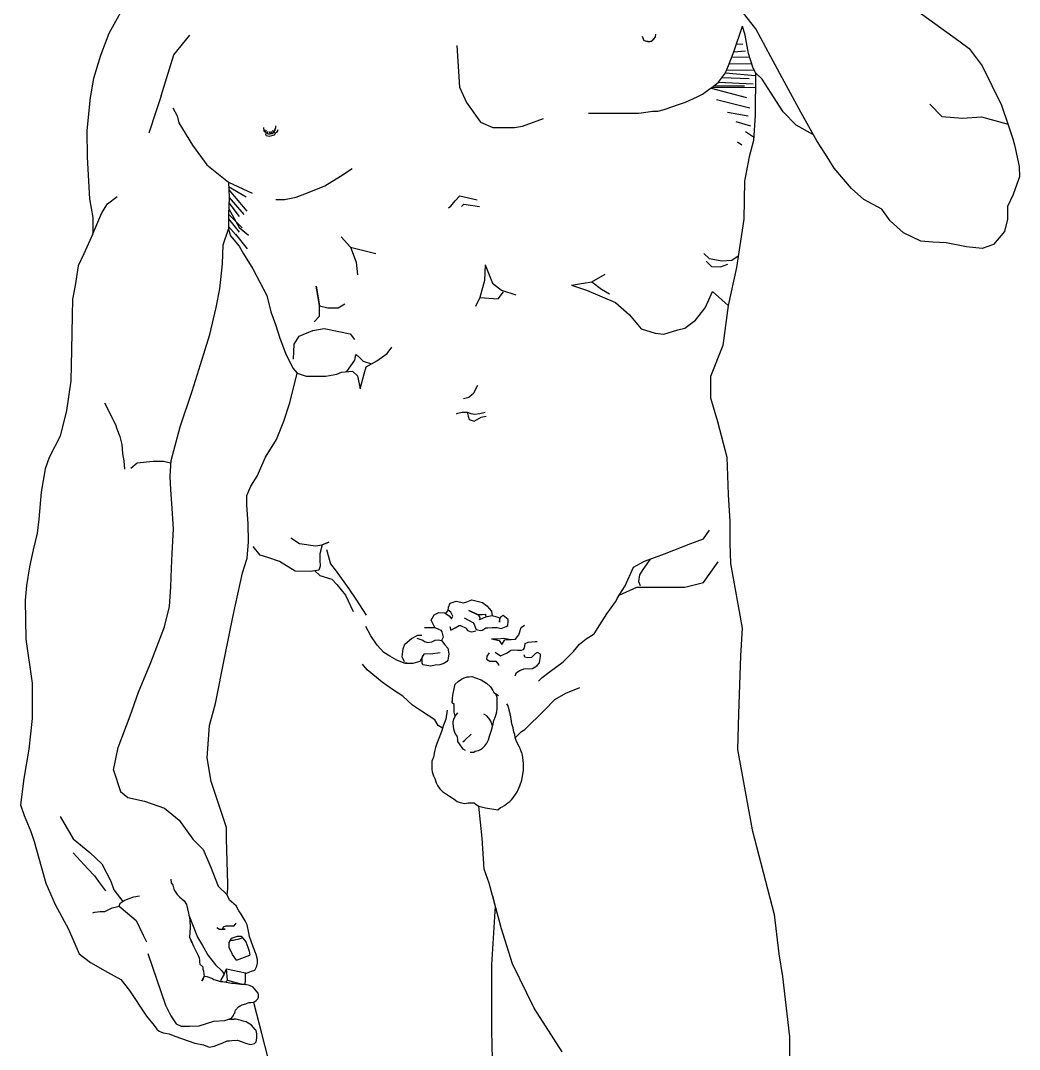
# Model space of a CAD drawing. Header units: millimetres. Extents: x -0.64 to 1.75, y 0 to 5.17.
# Drawn here: x -0.644 to 1.126, y 2.184 to 4.007 of the extents above; entities that cross this region are included whole.
import ezdxf

# ---------------------------------------------------------------- set-up
doc = ezdxf.new("R2010")
doc.units = ezdxf.units.MM
doc.layers.add('ceco.net 319', color=7, linetype='Continuous')

msp = doc.modelspace()

# ---------------------------------------------------------------- linework, layer by layer
at = {"layer": 'ceco.net 319'}
for p, q in [((0.6583, 3.9138), (0.6577, 3.8389)), ((0.6577, 3.8389), (0.6549, 3.7944)), ((0.6549, 3.7944), (0.6474, 3.765)), ((0.6474, 3.765), (0.6392, 3.7219)), ((0.6392, 3.7219), (0.6381, 3.6545)), ((0.6381, 3.6545), (0.6248, 3.5694)), ((0.6248, 3.5694), (0.6099, 3.5016)), ((0.6099, 3.5016), (0.6004, 3.4312)), ((0.6004, 3.4312), (0.5787, 3.3761)), ((0.5787, 3.3761), (0.5787, 3.3383)), ((0.5787, 3.3383), (0.5913, 3.2963)), ((0.5913, 3.2963), (0.6079, 3.2332)), ((0.6079, 3.2332), (0.61, 3.1669)), ((0.61, 3.1669), (0.6131, 3.1193)), ((0.6131, 3.1193), (0.6131, 3.081)), ((0.5664, 3.0887), (0.5772, 3.1038)), ((-0.1649, 3.0903), (-0.1495, 3.08)), ((-0.0973, 3.0826), (-0.1092, 3.0775)), ((-0.1092, 3.0775), (-0.0973, 3.0826)), ((0.5438, 3.0801), (0.5664, 3.0887)), ((0.6131, 3.081), (0.6141, 3.0447)), ((-0.2189, 3.0595), (-0.2317, 3.0749)), ((-0.1495, 3.08), (-0.1212, 3.0758)), ((-0.1212, 3.0758), (-0.1092, 3.0775)), ((-0.1092, 3.0775), (-0.1135, 3.0621)), ((-0.1015, 3.0698), (-0.0947, 3.0441)), ((0.4976, 3.0619), (0.5438, 3.0801)), ((-0.2052, 3.0552), (-0.2189, 3.0595)), ((-0.1846, 3.0484), (-0.2052, 3.0552)), ((-0.1572, 3.0313), (-0.1846, 3.0484)), ((-0.1135, 3.0621), (-0.1135, 3.0509)), ((-0.1135, 3.0509), (-0.1127, 3.0398)), ((-0.0947, 3.0441), (-0.0844, 3.0313)), ((0.4427, 3.0382), (0.4621, 3.049)), ((0.472, 3.0526), (0.4592, 3.0339)), ((0.4621, 3.049), (0.4976, 3.0619)), ((0.5664, 3.0113), (0.5923, 3.0479)), ((0.6141, 3.0447), (0.6352, 2.9302)), ((-0.1298, 3.0304), (-0.1572, 3.0313)), ((-0.1152, 3.033), (-0.1298, 3.0304)), ((-0.1225, 3.0317), (-0.1135, 3.0236)), ((-0.1127, 3.0398), (-0.1152, 3.033)), ((-0.0844, 3.0313), (-0.0621, 2.9996)), ((0.4277, 3.0049), (0.4427, 3.0382)), ((0.4592, 3.0339), (0.4532, 3.0249)), ((-0.1135, 3.0236), (-0.0921, 3.0167)), ((-0.0921, 3.0167), (-0.0835, 3.0073)), ((0.4532, 3.0249), (0.451, 3.0131)), ((0.451, 3.0131), (0.4544, 3.0055)), ((0.5331, 3.0027), (0.5664, 3.0113)), ((-0.0835, 3.0073), (-0.0681, 2.9885)), ((-0.0621, 2.9996), (-0.0493, 2.9816)), ((0.4169, 2.9888), (0.4277, 3.0049)), ((0.4169, 2.9888), (0.4481, 3.0027)), ((0.4481, 3.0027), (0.4933, 3.0027)), ((0.4933, 3.0027), (0.5331, 3.0027)), ((-0.0681, 2.9885), (-0.0544, 2.9594)), ((-0.0493, 2.9816), (-0.0313, 2.9534)), ((0.1146, 2.9672), (0.1177, 2.9744)), ((0.1177, 2.9744), (0.128, 2.9779)), ((0.128, 2.9779), (0.1366, 2.9762)), ((0.1366, 2.9762), (0.1414, 2.9748)), ((0.1414, 2.9748), (0.1469, 2.9768)), ((0.1469, 2.9768), (0.1559, 2.9803)), ((0.1559, 2.9803), (0.1748, 2.9758)), ((0.1748, 2.9758), (0.1827, 2.97)), ((0.3954, 2.9554), (0.4104, 2.9769)), ((0.4104, 2.9769), (0.4169, 2.9888)), ((0.4137, 2.9828), (0.4169, 2.9888)), ((0.0839, 2.9442), (0.0891, 2.9538)), ((0.0891, 2.9538), (0.0974, 2.9579)), ((0.0974, 2.9579), (0.1104, 2.9572)), ((0.1077, 2.9574), (0.1159, 2.9521)), ((0.1104, 2.9572), (0.1139, 2.9617)), ((0.1139, 2.9617), (0.1146, 2.9672)), ((0.1187, 2.9583), (0.114, 2.9619)), ((0.1225, 2.9514), (0.1187, 2.9583)), ((0.1507, 2.9617), (0.1654, 2.9546)), ((0.1627, 2.9562), (0.1507, 2.9617)), ((0.1682, 2.953), (0.1627, 2.9562)), ((0.1654, 2.9546), (0.1743, 2.9546)), ((0.171, 2.9481), (0.1682, 2.953)), ((0.1743, 2.9546), (0.1802, 2.955)), ((0.1802, 2.955), (0.181, 2.9499)), ((0.1827, 2.97), (0.1906, 2.96)), ((0.1906, 2.96), (0.1919, 2.9518)), ((0.3825, 2.9361), (0.3954, 2.9554)), ((0.0906, 2.9315), (0.0839, 2.9442)), ((0.1159, 2.9521), (0.1201, 2.9466)), ((0.1201, 2.9466), (0.1225, 2.9514)), ((0.1262, 2.9308), (0.1338, 2.9351)), ((0.1338, 2.9351), (0.1361, 2.9351)), ((0.1361, 2.9351), (0.1458, 2.9303)), ((0.1426, 2.9483), (0.1578, 2.9404)), ((0.1578, 2.9404), (0.1603, 2.937)), ((0.1603, 2.937), (0.1619, 2.9317)), ((0.1698, 2.9449), (0.171, 2.9481)), ((0.1761, 2.9477), (0.1698, 2.9449)), ((0.1799, 2.9497), (0.1761, 2.9477)), ((0.1919, 2.9518), (0.1799, 2.9497)), ((0.2006, 2.9497), (0.1919, 2.9518)), ((0.2053, 2.9481), (0.2006, 2.9497)), ((0.2047, 2.9406), (0.2053, 2.9481)), ((0.2053, 2.9481), (0.2047, 2.9429)), ((0.2047, 2.9429), (0.2047, 2.9406)), ((0.2075, 2.9504), (0.2053, 2.9481)), ((0.2114, 2.9526), (0.2075, 2.9504)), ((0.2205, 2.9453), (0.2114, 2.9526)), ((0.2165, 2.9329), (0.2195, 2.9347)), ((0.2195, 2.9347), (0.2205, 2.9422)), ((0.2205, 2.9422), (0.2205, 2.9453)), ((0.2434, 2.9312), (0.2491, 2.9352)), ((0.3728, 2.92), (0.3825, 2.9361)), ((-0.0229, 2.9164), (-0.0318, 2.9332)), ((-0.0115, 2.9), (-0.0229, 2.9164)), ((0.049, 2.9121), (0.0601, 2.9178)), ((0.0601, 2.9178), (0.0672, 2.9178)), ((0.0723, 2.9315), (0.0794, 2.9315)), ((0.0794, 2.9315), (0.0906, 2.9315)), ((0.0906, 2.9315), (0.1008, 2.9268)), ((0.1008, 2.9268), (0.1027, 2.9235)), ((0.1027, 2.9235), (0.1052, 2.9142)), ((0.1168, 2.9333), (0.1189, 2.9268)), ((0.1189, 2.9268), (0.1262, 2.9308)), ((0.1458, 2.9303), (0.1484, 2.9259)), ((0.1484, 2.9259), (0.1548, 2.9239)), ((0.1548, 2.9239), (0.1583, 2.9243)), ((0.1583, 2.9243), (0.1629, 2.9255)), ((0.1619, 2.9317), (0.1635, 2.9277)), ((0.1635, 2.9277), (0.1712, 2.9258)), ((0.1712, 2.9258), (0.1745, 2.9264)), ((0.1745, 2.9264), (0.1771, 2.9283)), ((0.1771, 2.9283), (0.181, 2.9309)), ((0.181, 2.9309), (0.1842, 2.9309)), ((0.1842, 2.9309), (0.1921, 2.9311)), ((0.1921, 2.9311), (0.201, 2.9311)), ((0.201, 2.9311), (0.2079, 2.9297)), ((0.2079, 2.9297), (0.2165, 2.9329)), ((0.2334, 2.9107), (0.2394, 2.9184)), ((0.2394, 2.9184), (0.2434, 2.9312)), ((0.3588, 2.9114), (0.3728, 2.92)), ((0.6352, 2.9302), (0.632, 2.8812)), ((0.0001, 2.8873), (-0.0115, 2.9)), ((0.0342, 2.8937), (0.0372, 2.9016)), ((0.0372, 2.9016), (0.049, 2.9121)), ((0.0588, 2.9124), (0.0694, 2.9089)), ((0.0694, 2.9089), (0.072, 2.9068)), ((0.072, 2.9068), (0.0773, 2.9048)), ((0.0773, 2.9048), (0.0852, 2.9057)), ((0.0852, 2.9057), (0.0908, 2.9089)), ((0.0908, 2.9089), (0.0964, 2.9092)), ((0.0964, 2.9092), (0.1023, 2.9086)), ((0.1052, 2.9142), (0.1023, 2.9086)), ((0.1023, 2.9086), (0.1084, 2.9007)), ((0.1084, 2.9007), (0.1134, 2.8948)), ((0.1909, 2.9112), (0.2015, 2.9115)), ((0.1909, 2.9112), (0.2046, 2.9081)), ((0.2015, 2.9115), (0.2126, 2.9124)), ((0.2046, 2.9081), (0.2089, 2.9015)), ((0.2089, 2.9015), (0.2146, 2.9092)), ((0.2126, 2.9124), (0.2257, 2.9101)), ((0.2146, 2.9092), (0.2257, 2.9101)), ((0.2257, 2.9101), (0.2334, 2.9107)), ((0.2499, 2.898), (0.2507, 2.903)), ((0.2507, 2.903), (0.2557, 2.9053)), ((0.2557, 2.9053), (0.2683, 2.9068)), ((0.2683, 2.9068), (0.2715, 2.9065)), ((0.3362, 2.8888), (0.347, 2.9017)), ((0.347, 2.9017), (0.3588, 2.9114)), ((0.0109, 2.8808), (0.0001, 2.8873)), ((0.0228, 2.8735), (0.0109, 2.8808)), ((0.0323, 2.8792), (0.0342, 2.8937)), ((0.0642, 2.8718), (0.0719, 2.8854)), ((0.0681, 2.8786), (0.07, 2.8821)), ((0.0719, 2.8854), (0.083, 2.8846)), ((0.083, 2.8846), (0.1, 2.8871)), ((0.1134, 2.8948), (0.1155, 2.8845)), ((0.1155, 2.8845), (0.1143, 2.8769)), ((0.1825, 2.8805), (0.1821, 2.8752)), ((0.1867, 2.8862), (0.1825, 2.8805)), ((0.1972, 2.8874), (0.2067, 2.8809)), ((0.2067, 2.8809), (0.2175, 2.8857)), ((0.2175, 2.8857), (0.222, 2.8887)), ((0.222, 2.8887), (0.2253, 2.891)), ((0.2253, 2.891), (0.2303, 2.892)), ((0.2303, 2.892), (0.2371, 2.891)), ((0.2371, 2.891), (0.2431, 2.891)), ((0.2431, 2.891), (0.2477, 2.8922)), ((0.2477, 2.8922), (0.2489, 2.8942)), ((0.2496, 2.8787), (0.2486, 2.883)), ((0.2489, 2.8942), (0.2499, 2.898)), ((0.2686, 2.8852), (0.2617, 2.8784)), ((0.2726, 2.8871), (0.2686, 2.8852)), ((0.2776, 2.8843), (0.2726, 2.8871)), ((0.2767, 2.8728), (0.2776, 2.8802)), ((0.2776, 2.8802), (0.2776, 2.8843)), ((0.3179, 2.8705), (0.3362, 2.8888)), ((0.632, 2.8812), (0.6287, 2.7783)), ((-0.0293, 2.8564), (-0.0375, 2.8661)), ((0.0358, 2.8684), (0.0228, 2.8735)), ((0.0369, 2.8708), (0.0323, 2.8792)), ((0.0409, 2.8684), (0.0358, 2.8684)), ((0.0387, 2.8684), (0.0523, 2.8684)), ((0.0523, 2.8684), (0.0642, 2.8718)), ((0.0682, 2.8725), (0.0681, 2.8786)), ((0.0682, 2.8684), (0.0682, 2.8725)), ((0.0694, 2.8652), (0.0682, 2.8684)), ((0.0835, 2.8629), (0.0694, 2.8652)), ((0.0908, 2.8646), (0.0835, 2.8629)), ((0.0993, 2.8652), (0.0908, 2.8646)), ((0.1029, 2.8664), (0.0993, 2.8652)), ((0.1073, 2.8681), (0.1029, 2.8664)), ((0.1117, 2.8711), (0.1073, 2.8681)), ((0.1134, 2.8737), (0.1117, 2.8711)), ((0.1143, 2.8769), (0.1134, 2.8737)), ((0.1821, 2.8752), (0.1877, 2.8717)), ((0.1877, 2.8717), (0.1983, 2.8715)), ((0.1983, 2.8715), (0.2035, 2.8657)), ((0.2035, 2.8657), (0.2035, 2.864)), ((0.2549, 2.8777), (0.2496, 2.8787)), ((0.2617, 2.8784), (0.2549, 2.8777)), ((0.2636, 2.8585), (0.2692, 2.8622)), ((0.2692, 2.8622), (0.272, 2.8641)), ((0.272, 2.8641), (0.2757, 2.869)), ((0.2757, 2.869), (0.2767, 2.8728)), ((0.2932, 2.8522), (0.3179, 2.8705)), ((-0.003, 2.8343), (-0.0293, 2.8564)), ((0.1425, 2.8423), (0.1476, 2.8437)), ((0.1476, 2.8437), (0.1513, 2.844)), ((0.1513, 2.844), (0.1557, 2.8443)), ((0.1557, 2.8443), (0.1625, 2.8423)), ((0.2328, 2.846), (0.2352, 2.8516)), ((0.2352, 2.8516), (0.2408, 2.8553)), ((0.2408, 2.8553), (0.2483, 2.8581)), ((0.2483, 2.8581), (0.2636, 2.8585)), ((0.2803, 2.8426), (0.2932, 2.8522)), ((0.0171, 2.8205), (-0.003, 2.8343)), ((0.1222, 2.8116), (0.1253, 2.8258)), ((0.1253, 2.8258), (0.1264, 2.8312)), ((0.1264, 2.8312), (0.1317, 2.8359)), ((0.1317, 2.8359), (0.1378, 2.8399)), ((0.1378, 2.8399), (0.1425, 2.8423)), ((0.1625, 2.8423), (0.1723, 2.8386)), ((0.1723, 2.8386), (0.1773, 2.8356)), ((0.1773, 2.8356), (0.1821, 2.8325)), ((0.1821, 2.8325), (0.1888, 2.8264)), ((0.1888, 2.8264), (0.1929, 2.82)), ((0.2738, 2.8361), (0.2803, 2.8426)), ((0.0337, 2.8095), (0.0171, 2.8205)), ((0.0509, 2.7936), (0.0337, 2.8095)), ((0.1219, 2.8055), (0.1222, 2.8116)), ((0.1929, 2.82), (0.1952, 2.816)), ((0.1952, 2.816), (0.203, 2.8106)), ((0.2007, 2.8075), (0.1993, 2.8119)), ((0.2007, 2.8015), (0.2007, 2.8075)), ((0.3029, 2.8037), (0.3227, 2.8152)), ((0.3227, 2.8152), (0.3471, 2.8248)), ((0.0668, 2.7832), (0.0509, 2.7936)), ((0.1212, 2.7981), (0.1219, 2.8055)), ((0.1212, 2.7981), (0.1216, 2.8018)), ((0.1245, 2.7948), (0.1212, 2.7981)), ((0.1249, 2.7853), (0.1245, 2.7948)), ((0.2007, 2.7977), (0.2007, 2.8015)), ((0.2007, 2.7883), (0.2007, 2.7977)), ((0.2206, 2.7926), (0.2178, 2.7962)), ((0.2212, 2.7899), (0.2206, 2.7926)), ((0.2246, 2.7763), (0.2212, 2.7899)), ((0.2844, 2.7845), (0.3029, 2.8037)), ((0.0904, 2.768), (0.0668, 2.7832)), ((0.1123, 2.7848), (0.11, 2.7691)), ((0.1241, 2.7691), (0.1264, 2.7744)), ((0.1249, 2.7816), (0.1249, 2.7853)), ((0.1264, 2.7744), (0.1249, 2.7816)), ((0.1264, 2.7744), (0.131, 2.78)), ((0.1828, 2.7748), (0.1775, 2.7778)), ((0.1881, 2.7682), (0.1828, 2.7748)), ((0.1952, 2.7667), (0.1976, 2.7734)), ((0.1976, 2.7734), (0.2, 2.7822)), ((0.2, 2.7822), (0.2007, 2.7883)), ((0.2255, 2.7695), (0.2246, 2.7763)), ((0.2498, 2.7507), (0.2844, 2.7845)), ((0.6287, 2.7783), (0.6269, 2.7153)), ((0.0966, 2.7576), (0.0904, 2.768)), ((0.1039, 2.7527), (0.0966, 2.7576)), ((0.1055, 2.7584), (0.1022, 2.7471)), ((0.11, 2.7691), (0.1055, 2.7584)), ((0.123, 2.7649), (0.1241, 2.7691)), ((0.123, 2.7615), (0.123, 2.7649)), ((0.1238, 2.7513), (0.123, 2.7615)), ((0.1894, 2.7653), (0.1881, 2.7682)), ((0.1927, 2.7573), (0.1894, 2.7653)), ((0.1909, 2.7494), (0.1936, 2.7609)), ((0.1936, 2.7609), (0.1952, 2.7667)), ((0.2267, 2.7608), (0.2255, 2.7695)), ((0.2292, 2.7533), (0.2267, 2.7608)), ((0.2306, 2.7461), (0.2292, 2.7533)), ((0.0977, 2.7347), (0.0937, 2.7257)), ((0.1022, 2.7471), (0.0977, 2.7347)), ((0.1264, 2.7433), (0.1238, 2.7513)), ((0.1291, 2.7399), (0.1264, 2.7433)), ((0.1306, 2.7365), (0.1291, 2.7399)), ((0.1313, 2.7327), (0.1306, 2.7365)), ((0.1438, 2.7316), (0.1548, 2.7422)), ((0.1854, 2.7326), (0.1871, 2.739)), ((0.1871, 2.739), (0.1909, 2.7494)), ((0.2319, 2.7416), (0.2306, 2.7461)), ((0.233, 2.7359), (0.2319, 2.7416)), ((0.233, 2.7359), (0.2441, 2.7468)), ((0.2355, 2.7284), (0.233, 2.7359)), ((0.2441, 2.7468), (0.2498, 2.7507)), ((0.0915, 2.719), (0.0898, 2.7117)), ((0.0937, 2.7257), (0.0915, 2.719)), ((0.1311, 2.7291), (0.1313, 2.7327)), ((0.134, 2.7252), (0.1311, 2.7291)), ((0.1408, 2.7157), (0.134, 2.7252)), ((0.1401, 2.7289), (0.1438, 2.7316)), ((0.1716, 2.715), (0.175, 2.7174)), ((0.175, 2.7174), (0.179, 2.7214)), ((0.179, 2.7214), (0.1827, 2.7265)), ((0.1827, 2.7265), (0.1854, 2.7326)), ((0.2401, 2.7208), (0.2355, 2.7284)), ((0.2417, 2.7169), (0.2401, 2.7208)), ((0.2435, 2.7119), (0.2417, 2.7169)), ((0.0878, 2.7019), (0.0853, 2.6945)), ((0.0898, 2.7117), (0.0878, 2.7019)), ((0.1446, 2.7134), (0.1408, 2.7157)), ((0.153, 2.7103), (0.1594, 2.7103)), ((0.1594, 2.7103), (0.1621, 2.712)), ((0.1621, 2.712), (0.1675, 2.7133)), ((0.1675, 2.7133), (0.1716, 2.715)), ((0.2444, 2.7096), (0.2435, 2.7119)), ((0.2458, 2.705), (0.2444, 2.7096)), ((0.2465, 2.7011), (0.2458, 2.705)), ((0.2478, 2.6906), (0.2465, 2.7011)), ((0.6269, 2.7153), (0.6529, 2.5731)), ((0.0853, 2.6945), (0.0853, 2.6886)), ((0.0853, 2.6886), (0.0853, 2.6846)), ((0.0853, 2.6846), (0.0853, 2.6806)), ((0.0853, 2.6806), (0.0858, 2.6757)), ((0.2478, 2.678), (0.2478, 2.6906)), ((0.0858, 2.6757), (0.0883, 2.6687)), ((0.0883, 2.6687), (0.0903, 2.6638)), ((0.0903, 2.6638), (0.0928, 2.6564)), ((0.2445, 2.661), (0.2478, 2.678)), ((0.0928, 2.6564), (0.0952, 2.6514)), ((0.0952, 2.6514), (0.0992, 2.6455)), ((0.0992, 2.6455), (0.1042, 2.641)), ((0.2375, 2.6425), (0.241, 2.651)), ((0.241, 2.651), (0.2424, 2.6546)), ((0.2424, 2.6546), (0.2433, 2.6576)), ((0.2433, 2.6576), (0.2445, 2.661)), ((0.1042, 2.641), (0.1091, 2.6375)), ((0.1091, 2.6375), (0.1165, 2.6326)), ((0.1165, 2.6326), (0.1249, 2.627)), ((0.1249, 2.627), (0.1299, 2.6232)), ((0.2233, 2.6232), (0.2263, 2.626)), ((0.2263, 2.626), (0.2289, 2.6292)), ((0.2289, 2.6292), (0.2312, 2.6327)), ((0.2312, 2.6327), (0.2331, 2.6355)), ((0.2331, 2.6355), (0.2361, 2.6401)), ((0.2361, 2.6401), (0.2375, 2.6425)), ((0.1299, 2.6232), (0.1354, 2.6212)), ((0.1354, 2.6212), (0.1438, 2.6197)), ((0.1438, 2.6197), (0.1493, 2.6207)), ((0.1493, 2.6207), (0.1547, 2.6207)), ((0.1547, 2.6207), (0.1602, 2.6207)), ((0.1602, 2.6207), (0.1639, 2.6177)), ((0.1639, 2.6177), (0.1683, 2.615)), ((0.1683, 2.615), (0.1802, 2.6119)), ((0.1741, 2.5582), (0.1683, 2.615)), ((0.1802, 2.6119), (0.2021, 2.6085)), ((0.2021, 2.6085), (0.207, 2.6122)), ((0.207, 2.6122), (0.2098, 2.6139)), ((0.2098, 2.6139), (0.2138, 2.6162)), ((0.2138, 2.6162), (0.2165, 2.6183)), ((0.2165, 2.6183), (0.2196, 2.6206)), ((0.2196, 2.6206), (0.2233, 2.6232)), ((0.6529, 2.5731), (0.6916, 2.423)), ((0.1779, 2.5033), (0.1741, 2.5582)), ((0.1867, 2.4782), (0.1779, 2.5033)), ((0.2084, 2.3973), (0.1867, 2.4782)), ((0.1927, 2.4557), (0.1975, 2.4377)), ((0.1975, 2.4377), (0.1911, 2.3339)), ((0.6916, 2.423), (0.7002, 2.3534)), ((0.2283, 2.3356), (0.2084, 2.3973)), ((0.7002, 2.3534), (0.7063, 2.3128)), ((-0.261, 2.3419), (-0.2371, 2.3511)), ((0.1911, 2.3339), (0.1906, 2.2165)), ((0.2665, 2.2567), (0.2283, 2.3356)), ((0.7063, 2.3128), (0.7188, 2.2061)), ((0.2866, 2.2255), (0.2665, 2.2567)), ((0.3162, 2.1797), (0.2866, 2.2255)), ((0.1906, 2.2165), (0.1933, 2.1158)), ((0.7188, 2.2061), (0.719, 2.1501))]:
    msp.add_line(p, q, dxfattribs=at)
for points in [[(-0.4522, 4.0467), (-0.4875, 3.9834), (-0.502, 3.9448), (-0.5141, 3.9037), (-0.5204, 3.8706), (-0.5264, 3.8119), (-0.5254, 3.7647), (-0.5217, 3.6905), (-0.5155, 3.6575), (-0.5155, 3.6285), (-0.4995, 3.6657), (-0.4995, 3.6657), (-0.4895, 3.6821), (-0.4895, 3.6821), (-0.4722, 3.6948)], [(0.9338, 4.0323), (1.0189, 3.9706), (1.0373, 3.9572), (1.0603, 3.9263), (1.0942, 3.8565), (1.1064, 3.8221), (1.1143, 3.7971), (1.1176, 3.7864), (1.1257, 3.748), (1.1262, 3.7297), (1.1217, 3.7168), (1.1149, 3.6983), (1.105, 3.6774), (1.105, 3.6546), (1.1, 3.6327), (1.0801, 3.6099), (1.0602, 3.6029), (1.0324, 3.6059), (0.9966, 3.6128), (0.9727, 3.6138), (0.9518, 3.6158), (0.921, 3.6307), (0.8971, 3.6516), (0.8822, 3.6725), (0.8504, 3.6894), (0.8285, 3.7092), (0.7982, 3.7451), (0.7825, 3.77), (0.7674, 3.7934), (0.7389, 3.8443), (0.7135, 3.891), (0.686, 3.9426), (0.6592, 3.992), (0.6372, 4.0195)], [(0.3626, 3.8426), (0.4182, 3.8426), (0.4518, 3.8426), (0.4767, 3.846), (0.4856, 3.846), (0.4966, 3.8489), (0.512, 3.8546), (0.5205, 3.8574), (0.5347, 3.8619), (0.555, 3.8712), (0.5644, 3.8765), (0.5761, 3.8842), (0.5834, 3.8898), (0.5932, 3.8975), (0.6053, 3.9142), (0.6122, 3.93), (0.6151, 3.9377), (0.62, 3.9515), (0.6355, 3.9967)], [(0.7615, 3.804), (0.7308, 3.8213), (0.7078, 3.8451), (0.68, 3.8882), (0.6704, 3.903), (0.6583, 3.9138), (0.6539, 3.9238), (0.6461, 3.9485), (0.6401, 3.981), (0.6355, 3.9967)], [(-0.3943, 3.8735), (-0.3718, 3.9461), (-0.3438, 3.981)], [(0.4576, 3.979), (0.4608, 3.9713), (0.4694, 3.9691), (0.4746, 3.9703), (0.4784, 3.9739), (0.4813, 3.978), (0.4819, 3.9825)], [(0.4576, 3.979), (0.4608, 3.9713), (0.472, 3.9697), (0.4765, 3.9721), (0.4813, 3.978)], [(0.1293, 3.9624), (0.1342, 3.8884), (0.1465, 3.8613), (0.1465, 3.8613), (0.1712, 3.8267), (0.1934, 3.8169), (0.1934, 3.8169), (0.2109, 3.8171), (0.2313, 3.8171), (0.2457, 3.8197), (0.2831, 3.8333)], [(0.6247, 3.9653), (0.6359, 3.9646)], [(0.6166, 3.9419), (0.6481, 3.9424)], [(0.62, 3.9515), (0.6411, 3.953)], [(0.6075, 3.9191), (0.6561, 3.9188)], [(0.6122, 3.93), (0.6518, 3.9305)], [(0.5993, 3.9059), (0.6475, 3.9042)], [(0.6053, 3.9142), (0.6582, 3.909)], [(0.5798, 3.887), (0.6427, 3.8702)], [(0.5817, 3.8885), (0.6581, 3.8879)], [(0.5851, 3.8912), (0.6393, 3.8909)], [(0.5932, 3.8975), (0.6547, 3.8946)], [(-0.3943, 3.8735), (-0.4032, 3.8469), (-0.4165, 3.8071)], [(0.5894, 3.867), (0.6483, 3.8518)], [(-0.3739, 3.8518), (-0.3662, 3.8376), (-0.3629, 3.8255), (-0.3388, 3.7861), (-0.3136, 3.751), (-0.2752, 3.7203), (-0.2741, 3.6929), (-0.2752, 3.6634), (-0.2752, 3.6371), (-0.2718, 3.6253)], [(0.9673, 3.8583), (0.9887, 3.8369), (1.0255, 3.8338), (1.0592, 3.8359), (1.106, 3.8233)], [(0.609, 3.8442), (0.6455, 3.8378)], [(0.6238, 3.8278), (0.6499, 3.8202)], [(-0.213, 3.8172), (-0.2127, 3.8112), (-0.2127, 3.8112), (-0.2063, 3.8067), (-0.2041, 3.8059), (-0.2012, 3.8057), (-0.1978, 3.8069), (-0.1947, 3.8086), (-0.1916, 3.8172), (-0.1916, 3.8172), (-0.1914, 3.8204)], [(-0.2115, 3.8137), (-0.2116, 3.8104)], [(-0.2101, 3.8064), (-0.2085, 3.8032), (-0.203, 3.8017), (-0.2005, 3.8026), (-0.1938, 3.8039), (-0.1915, 3.8082), (-0.1882, 3.8102), (-0.1871, 3.8135)], [(-0.2087, 3.812), (-0.2095, 3.8089)], [(-0.2062, 3.8103), (-0.2069, 3.8071)], [(-0.2031, 3.8098), (-0.2016, 3.8056)], [(-0.2008, 3.8099), (-0.1974, 3.8056)], [(-0.198, 3.8116), (-0.1931, 3.809)], [(-0.1932, 3.8129), (-0.1919, 3.8124)], [(0.6407, 3.8102), (0.6553, 3.8007)], [(0.6267, 3.7918), (0.6343, 3.7866)], [(-0.1915, 3.6897), (-0.176, 3.6897), (-0.1553, 3.694), (-0.1321, 3.7026), (-0.1045, 3.7138), (-0.0769, 3.731), (-0.0563, 3.7448)], [(-0.2752, 3.7203), (-0.2752, 3.7203), (-0.2335, 3.7006)], [(-0.2749, 3.7125), (-0.2437, 3.6941)], [(-0.2746, 3.7066), (-0.2428, 3.6691)], [(-0.2744, 3.6838), (-0.256, 3.6592)], [(-0.2741, 3.6929), (-0.248, 3.6629)], [(0.1145, 3.675), (0.1186, 3.678), (0.1267, 3.6872), (0.1267, 3.6872), (0.1345, 3.6959), (0.1654, 3.6892)], [(-0.2748, 3.6729), (-0.256, 3.6398)], [(0.1379, 3.677), (0.142, 3.6811), (0.1694, 3.677), (0.1694, 3.677)], [(-0.2752, 3.6634), (-0.2508, 3.6393)], [(-0.2752, 3.6554), (-0.2565, 3.6318)], [(-0.5155, 3.6285), (-0.5316, 3.5932), (-0.5413, 3.5718), (-0.5469, 3.5375), (-0.5516, 3.5129), (-0.5522, 3.4836), (-0.5535, 3.4235), (-0.5546, 3.3686), (-0.5624, 3.3155), (-0.5734, 3.2701), (-0.5931, 3.2325), (-0.5999, 3.2122), (-0.6073, 3.1709), (-0.6114, 3.1235), (-0.6141, 3.0985), (-0.621, 3.0687), (-0.6275, 3.0386), (-0.6333, 3.006), (-0.6355, 2.9796), (-0.6343, 2.9107), (-0.623, 2.8328), (-0.623, 2.7702), (-0.6292, 2.716), (-0.6376, 2.6638), (-0.6436, 2.6171), (-0.6371, 2.5982), (-0.6257, 2.5699), (-0.6197, 2.552), (-0.5991, 2.4785), (-0.5824, 2.4406), (-0.5589, 2.397), (-0.5399, 2.3534), (-0.5198, 2.3378), (-0.4896, 2.321)], [(-0.4787, 2.6785), (-0.4705, 2.7186), (-0.4495, 2.7747), (-0.4344, 2.8167), (-0.4126, 2.8695), (-0.3886, 2.9325), (-0.3797, 2.9687), (-0.3775, 3.0033), (-0.376, 3.0366), (-0.3749, 3.0623), (-0.3725, 3.1064), (-0.3754, 3.1508), (-0.3776, 3.1755), (-0.3783, 3.1996), (-0.3769, 3.2272), (-0.3608, 3.2866), (-0.3393, 3.3501), (-0.3249, 3.3973), (-0.3085, 3.4505), (-0.2971, 3.4985), (-0.2907, 3.5314), (-0.2857, 3.5757), (-0.2844, 3.6092), (-0.2752, 3.6371)], [(-0.2752, 3.6417), (-0.2574, 3.6218)], [(-0.263, 3.6281), (-0.2421, 3.6024)], [(-0.256, 3.6398), (-0.24, 3.6266)], [(-0.2718, 3.6253), (-0.2562, 3.6068), (-0.2484, 3.5933), (-0.232, 3.567), (-0.2071, 3.5194), (-0.2, 3.4903), (-0.1922, 3.4683), (-0.1844, 3.4441), (-0.1744, 3.4171), (-0.1609, 3.3908), (-0.1535, 3.3817)], [(-0.0753, 3.6234), (-0.059, 3.605), (-0.0488, 3.5785), (-0.0468, 3.5561)], [(-0.0672, 3.6142), (-0.059, 3.605)], [(-0.059, 3.605), (-0.0143, 3.5942)], [(0.5673, 3.5941), (0.5766, 3.5848), (0.5994, 3.581), (0.6167, 3.5824), (0.628, 3.5899)], [(0.1797, 3.5739), (0.1785, 3.5462), (0.1704, 3.5162), (0.1623, 3.5001)], [(0.1797, 3.5739), (0.1924, 3.5416), (0.2085, 3.5289), (0.2339, 3.5208)], [(0.5711, 3.5801), (0.5804, 3.5708), (0.5967, 3.5703), (0.6097, 3.575)], [(0.3327, 3.538), (0.3537, 3.5414), (0.3683, 3.5437), (0.392, 3.5574)], [(0.3327, 3.538), (0.3592, 3.5287), (0.4106, 3.5069), (0.4355, 3.4851), (0.4557, 3.4602), (0.4806, 3.4525), (0.4962, 3.4509), (0.5211, 3.4587), (0.5336, 3.4618), (0.5523, 3.4758), (0.5694, 3.4976), (0.5756, 3.5116), (0.5824, 3.5267), (0.5824, 3.5267), (0.6099, 3.5016)], [(0.3683, 3.5437), (0.3859, 3.5307), (0.3996, 3.5223), (0.3996, 3.5223)], [(-0.1232, 3.4726), (-0.114, 3.483), (-0.114, 3.5014), (-0.1171, 3.5198), (-0.1197, 3.5359), (-0.114, 3.5014), (-0.099, 3.4979), (-0.0806, 3.4979), (-0.069, 3.5048), (-0.069, 3.5048)], [(0.1704, 3.5162), (0.2028, 3.5139), (0.2028, 3.5139), (0.2122, 3.526)], [(-0.1601, 3.407), (-0.1589, 3.4334), (-0.1497, 3.4473), (-0.1255, 3.4576), (-0.1059, 3.4611), (-0.0598, 3.4519), (-0.0517, 3.4415)], [(-0.2459, 2.2991), (-0.2453, 2.3066), (-0.2453, 2.311), (-0.2453, 2.3166), (-0.2453, 2.3196), (-0.2431, 2.319), (-0.2404, 2.32), (-0.2376, 2.3212), (-0.2344, 2.3222), (-0.2288, 2.324), (-0.2288, 2.324), (-0.2252, 2.3311), (-0.2238, 2.3364), (-0.2238, 2.3429), (-0.2238, 2.3429), (-0.2259, 2.3522), (-0.2316, 2.3657), (-0.2351, 2.3756), (-0.2378, 2.3837), (-0.2392, 2.3904), (-0.2423, 2.4047), (-0.2459, 2.4119), (-0.2526, 2.4235), (-0.2566, 2.4293), (-0.2614, 2.4381), (-0.2614, 2.4381), (-0.2698, 2.4456), (-0.2734, 2.4483), (-0.2778, 2.4576), (-0.2762, 2.4685), (-0.2762, 2.477), (-0.2787, 2.557), (-0.2787, 2.5773), (-0.3057, 2.6585), (-0.3127, 2.7006), (-0.3088, 2.758), (-0.2981, 2.7967), (-0.2817, 2.88), (-0.2671, 2.9526), (-0.2506, 3.0282), (-0.2419, 3.0543), (-0.2396, 3.083), (-0.2406, 3.1158), (-0.2425, 3.1482), (-0.2425, 3.1651), (-0.2359, 3.1819), (-0.2246, 3.1993), (-0.2096, 3.2333), (-0.1902, 3.2645), (-0.1771, 3.297), (-0.1667, 3.3291), (-0.1535, 3.3817), (-0.1374, 3.3764), (-0.1374, 3.3764), (-0.1154, 3.3764), (-0.1025, 3.3764), (-0.1025, 3.3764), (-0.0833, 3.3801), (-0.075, 3.3837), (-0.075, 3.3837), (-0.0557, 3.3856), (-0.0557, 3.3856), (-0.0466, 3.3773), (-0.042, 3.3544), (-0.0346, 3.381), (-0.031, 3.3929), (-0.031, 3.3929), (-0.0126, 3.4039), (-0.0126, 3.4039), (0.0057, 3.4168), (0.014, 3.4278)], [(-0.0654, 3.3847), (-0.0512, 3.4048), (-0.0493, 3.4149), (-0.0493, 3.4149), (-0.0493, 3.4149), (-0.0458, 3.4124), (-0.0458, 3.4124), (-0.0365, 3.403), (-0.0218, 3.3984)], [(0.1414, 3.3373), (0.1509, 3.3395), (0.1509, 3.3395), (0.1597, 3.3468), (0.1597, 3.3468), (0.1663, 3.3607)], [(-0.4946, 3.3292), (-0.4755, 3.291), (-0.4731, 3.2831), (-0.4675, 3.2696), (-0.4644, 3.2553), (-0.4628, 3.2394), (-0.4604, 3.2267), (-0.4596, 3.2117)], [(0.1287, 3.31), (0.1313, 3.311), (0.1391, 3.3126), (0.1475, 3.3126), (0.1542, 3.3105), (0.161, 3.3095), (0.1703, 3.3105), (0.1797, 3.3126), (0.1797, 3.3126)], [(0.1433, 3.3126), (0.1475, 3.3126), (0.1495, 3.3058), (0.1495, 3.3058), (0.1513, 3.3), (0.1513, 3.3), (0.1599, 3.297), (0.1724, 3.3038), (0.1813, 3.3058), (0.1813, 3.3058)], [(-0.4483, 3.2137), (-0.4371, 3.2228), (-0.4203, 3.2249), (-0.4085, 3.2263), (-0.4015, 3.2263), (-0.3903, 3.2263), (-0.378, 3.223)], [(-0.4787, 2.6785), (-0.4665, 2.6406), (-0.4665, 2.6406), (-0.4536, 2.63), (-0.424, 2.6239), (-0.3883, 2.611), (-0.3625, 2.5898), (-0.3382, 2.5564), (-0.32, 2.5382), (-0.3071, 2.5079), (-0.2932, 2.4733), (-0.2778, 2.4576)], [(-0.5733, 2.5967), (-0.5503, 2.5572), (-0.5211, 2.5327), (-0.4997, 2.5129), (-0.4839, 2.4821), (-0.4784, 2.4663), (-0.4625, 2.4462)], [(-0.5503, 2.5319), (-0.5242, 2.5035), (-0.5124, 2.4916), (-0.5037, 2.479), (-0.4934, 2.4647)], [(-0.3771, 2.4854), (-0.3767, 2.4791), (-0.3739, 2.4747), (-0.3723, 2.4679), (-0.3695, 2.4636), (-0.3663, 2.4584), (-0.3612, 2.4536), (-0.3536, 2.4469), (-0.3497, 2.4405), (-0.3497, 2.4405), (-0.3461, 2.4255), (-0.3437, 2.4135), (-0.3429, 2.4), (-0.3442, 2.3829), (-0.3402, 2.3735), (-0.3422, 2.3782), (-0.3374, 2.3668), (-0.3299, 2.3528), (-0.3287, 2.3503), (-0.3274, 2.346), (-0.3268, 2.3414), (-0.3268, 2.3383), (-0.3262, 2.3349), (-0.3208, 2.3301), (-0.3204, 2.3258), (-0.3197, 2.3229), (-0.3187, 2.3169), (-0.3185, 2.3138), (-0.3197, 2.3106), (-0.3201, 2.3087), (-0.3223, 2.3051), (-0.3185, 2.3138), (-0.3134, 2.3133), (-0.3034, 2.3095), (-0.3009, 2.308), (-0.2948, 2.3059), (-0.2891, 2.3043), (-0.2851, 2.304), (-0.2699, 2.3012), (-0.2662, 2.301), (-0.2536, 2.2993), (-0.249, 2.2992), (-0.2459, 2.2991)], [(-0.5154, 2.4258), (-0.5122, 2.4272), (-0.5024, 2.4279), (-0.4943, 2.4279), (-0.4943, 2.4279), (-0.4813, 2.4349), (-0.4739, 2.4363), (-0.469, 2.4377), (-0.4669, 2.4427), (-0.4602, 2.4479), (-0.4528, 2.4507), (-0.443, 2.4539), (-0.4328, 2.456)], [(-0.469, 2.4377), (-0.4539, 2.4255), (-0.4386, 2.412), (-0.4261, 2.386), (-0.4207, 2.3743)], [(-0.3454, 2.4218), (-0.3302, 2.3825), (-0.3213, 2.3682), (-0.3112, 2.3503), (-0.298, 2.3337), (-0.2867, 2.3231), (-0.2842, 2.3192), (-0.2842, 2.3192), (-0.283, 2.3172), (-0.2789, 2.3265), (-0.2453, 2.3196)], [(-0.2961, 2.3998), (-0.291, 2.397), (-0.281, 2.3966), (-0.286, 2.3968), (-0.2838, 2.401), (-0.2802, 2.4029), (-0.269, 2.4029), (-0.265, 2.4029), (-0.265, 2.4029), (-0.2614, 2.4073), (-0.2614, 2.4073)], [(-0.261, 2.3419), (-0.2682, 2.3523), (-0.2738, 2.3643), (-0.2742, 2.3734), (-0.2698, 2.381), (-0.2646, 2.3826), (-0.259, 2.3846), (-0.253, 2.3846), (-0.253, 2.3846), (-0.2447, 2.3746), (-0.2411, 2.3651), (-0.2387, 2.3579), (-0.2371, 2.3511)], [(-0.2742, 2.3734), (-0.2742, 2.3734), (-0.272, 2.3772), (-0.2666, 2.3774), (-0.2622, 2.3786), (-0.2578, 2.3794), (-0.2507, 2.3818), (-0.2507, 2.3818)], [(-0.4183, 2.3537), (-0.3871, 2.262), (-0.3773, 2.2431), (-0.3682, 2.2292), (-0.3589, 2.225), (-0.344, 2.225), (-0.3274, 2.2254), (-0.3013, 2.2338), (-0.2815, 2.235), (-0.27, 2.239), (-0.2682, 2.2414), (-0.2666, 2.2442), (-0.2656, 2.2462), (-0.2642, 2.2483), (-0.2631, 2.2511), (-0.2625, 2.2531), (-0.2575, 2.259), (-0.2547, 2.2612), (-0.2512, 2.2626), (-0.2445, 2.2649), (-0.2421, 2.2657), (-0.2387, 2.2667), (-0.2356, 2.2667), (-0.2305, 2.2677)], [(-0.4896, 2.321), (-0.4657, 2.3077), (-0.4507, 2.2884), (-0.4204, 2.2428), (-0.4068, 2.2265), (-0.4021, 2.2195), (-0.3978, 2.2161), (-0.3948, 2.2148), (-0.3911, 2.2131), (-0.3868, 2.2125), (-0.3801, 2.2115), (-0.3704, 2.2071), (-0.3347, 2.195), (-0.3197, 2.1922), (-0.3093, 2.188), (-0.3008, 2.1894), (-0.2961, 2.1913), (-0.2919, 2.1931), (-0.2863, 2.195), (-0.2863, 2.195), (-0.2773, 2.1988), (-0.2736, 2.1993), (-0.2693, 2.1997), (-0.2693, 2.1997), (-0.2595, 2.2002), (-0.251, 2.1974), (-0.2449, 2.195), (-0.2364, 2.1927), (-0.2364, 2.1927), (-0.2289, 2.1941), (-0.2261, 2.1972), (-0.2261, 2.1972), (-0.2258, 2.2005), (-0.2251, 2.2044), (-0.2251, 2.2044), (-0.2249, 2.2088), (-0.2249, 2.2113), (-0.2263, 2.2171), (-0.2277, 2.2192), (-0.2346, 2.2268), (-0.2422, 2.2316), (-0.2441, 2.2328), (-0.2489, 2.2339), (-0.2529, 2.2348), (-0.2575, 2.236), (-0.2614, 2.2372), (-0.2642, 2.2372), (-0.266, 2.2372)], [(-0.283, 2.3172), (-0.2886, 2.3074), (-0.2894, 2.3044)], [(-0.2772, 2.3065), (-0.2789, 2.3265)], [(-0.2772, 2.3065), (-0.2805, 2.3031)], [(-0.2772, 2.3065), (-0.2513, 2.2992)], [(-0.1999, 2.15), (-0.216, 2.2119), (-0.2298, 2.2649), (-0.2305, 2.2677), (-0.2305, 2.2677), (-0.2263, 2.2703), (-0.2263, 2.2703), (-0.2231, 2.2735), (-0.2222, 2.2764), (-0.2222, 2.2807), (-0.2228, 2.2836), (-0.2257, 2.2871), (-0.2286, 2.2905), (-0.2312, 2.2943), (-0.2381, 2.2971), (-0.2459, 2.2991), (-0.2521, 2.2993), (-0.2551, 2.2993)], [(-0.2739, 2.2377), (-0.2651, 2.2372)]]:
    msp.add_lwpolyline(points, dxfattribs=at)

doc.saveas('drawing.dxf')
